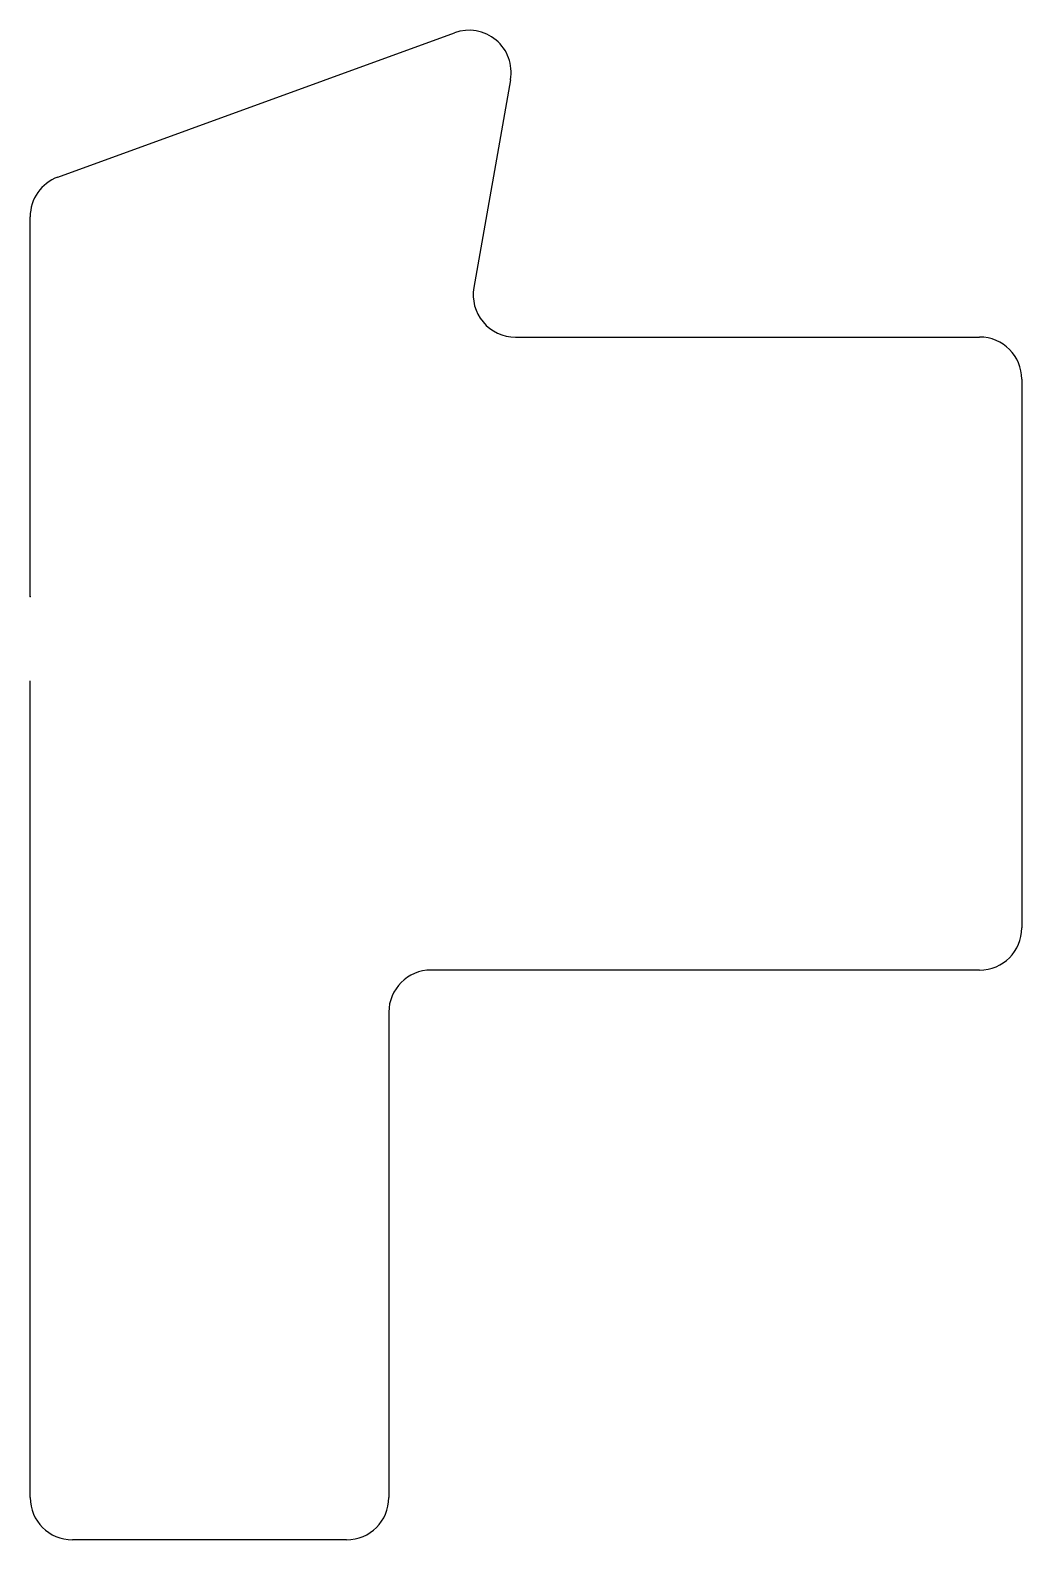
# Model space of a CAD drawing. Header units: millimetres. Extents: x 0 to 235, y -224 to 134.
import ezdxf

# ---------------------------------------------------------------- set-up
doc = ezdxf.new("R2010")
doc.units = ezdxf.units.MM
doc.layers.get('0').update_dxf_attribs({"linetype": 'CONTINUOUS'})

msp = doc.modelspace()

# ---------------------------------------------------------------- linework, layer by layer
for p, q in [((6.58, 99.4), (100.55, 133.6)), ((113.82, 122.47), (105.13, 73.23)), ((0, 0), (0, 90)), ((114.98, 61.49), (224.98, 61.49)), ((234.98, 51.49), (234.98, -78.51)), ((0, -213.51), (0, -20)), ((224.98, -88.51), (94.98, -88.51)), ((84.98, -98.51), (84.98, -213.51)), ((74.98, -223.51), (10, -223.51))]:
    msp.add_line(p, q)
for centre, start, end in [((103.97, 124.2), -10, 110), ((10, 90), 110, 180), ((114.98, 71.49), 170, 270), ((224.98, 51.49), 0, 90), ((224.98, -78.51), -90, 0), ((94.98, -98.51), 90, 180), ((10, -213.51), 180, 270), ((74.98, -213.51), -90, 0)]:
    msp.add_arc(centre, 10, start, end)
msp.add_point((0, 0))

doc.saveas('drawing.dxf')
